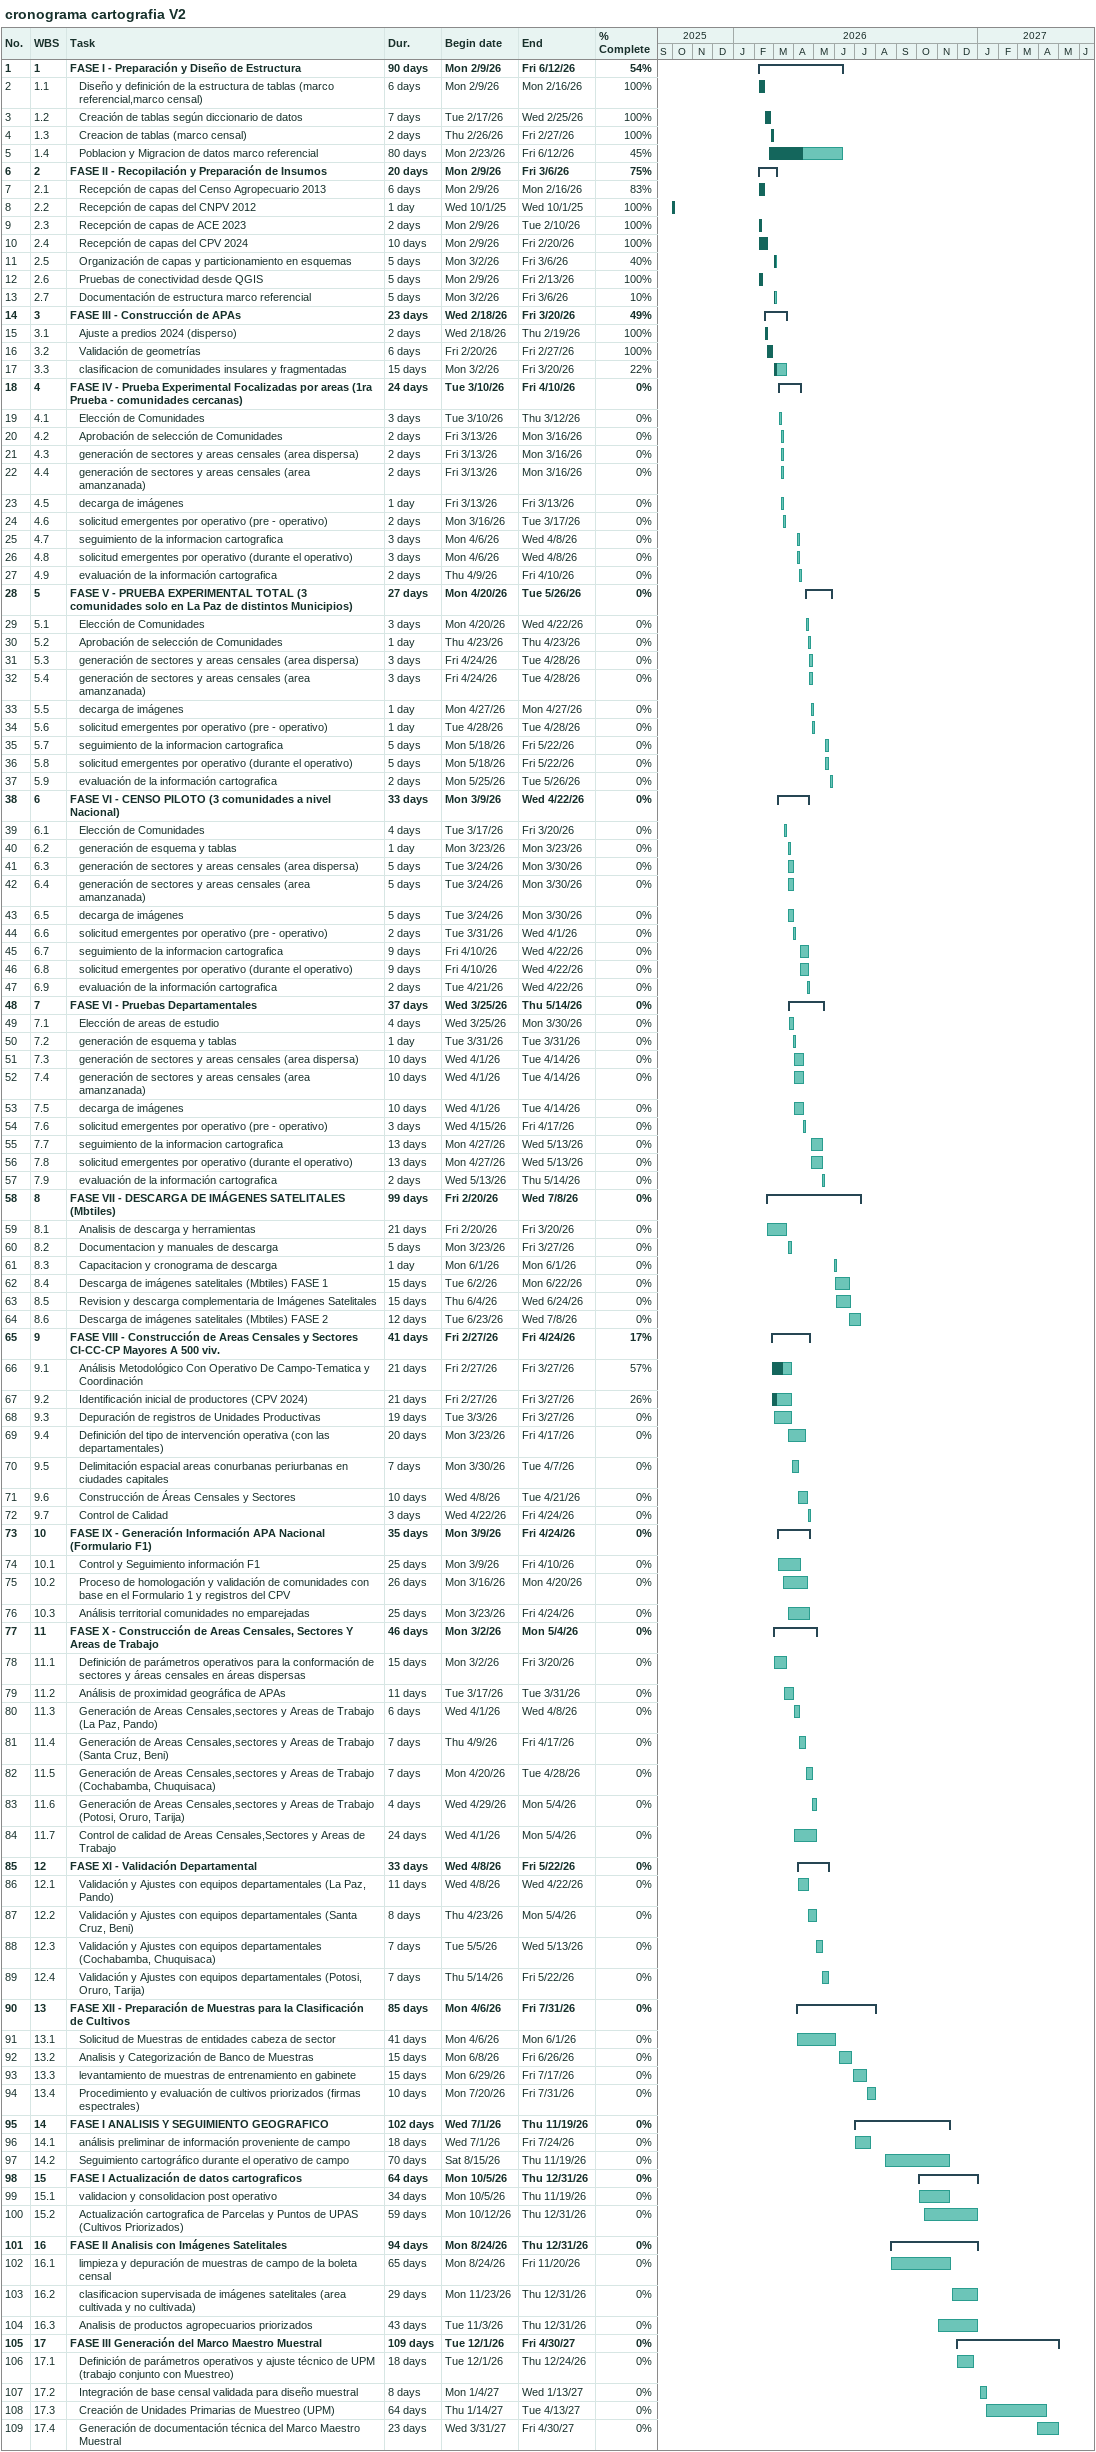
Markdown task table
cronograma cartografia V2

| ID | WBS | Task | Duration | Start | Finish | % complete |
|---|---|---|---|---|---|---|
| 1 | 1 | **FASE I - Preparación y Diseño de Estructura** | 90d | 2026-02-09 | 2026-06-12 | 54 |
| 2 | 1.1 | Diseño y definición de la estructura de tablas (marco referencial,marco censal) | 6d | 2026-02-09 | 2026-02-16 | 100 |
| 3 | 1.2 | Creación de tablas según diccionario de datos | 7d | 2026-02-17 | 2026-02-25 | 100 |
| 4 | 1.3 | Creacion de tablas (marco censal) | 2d | 2026-02-26 | 2026-02-27 | 100 |
| 5 | 1.4 | Poblacion y Migracion de datos marco referencial | 80d | 2026-02-23 | 2026-06-12 | 45 |
| 6 | 2 | **FASE II - Recopilación y Preparación de Insumos** | 20d | 2026-02-09 | 2026-03-06 | 75 |
| 7 | 2.1 | Recepción de capas del Censo Agropecuario 2013 | 6d | 2026-02-09 | 2026-02-16 | 83 |
| 8 | 2.2 | Recepción de capas del CNPV 2012 | 1d | 2025-10-01 | 2025-10-01 | 100 |
| 9 | 2.3 | Recepción de capas de ACE 2023 | 2d | 2026-02-09 | 2026-02-10 | 100 |
| 10 | 2.4 | Recepción de capas del CPV 2024 | 10d | 2026-02-09 | 2026-02-20 | 100 |
| 11 | 2.5 | Organización de capas y particionamiento en esquemas | 5d | 2026-03-02 | 2026-03-06 | 40 |
| 12 | 2.6 | Pruebas de conectividad desde QGIS | 5d | 2026-02-09 | 2026-02-13 | 100 |
| 13 | 2.7 | Documentación de estructura marco referencial | 5d | 2026-03-02 | 2026-03-06 | 10 |
| 14 | 3 | **FASE III - Construcción de APAs** | 23d | 2026-02-18 | 2026-03-20 | 49 |
| 15 | 3.1 | Ajuste a predios 2024 (disperso) | 2d | 2026-02-18 | 2026-02-19 | 100 |
| 16 | 3.2 | Validación de geometrías | 6d | 2026-02-20 | 2026-02-27 | 100 |
| 17 | 3.3 | clasificacion de comunidades insulares y fragmentadas | 15d | 2026-03-02 | 2026-03-20 | 22 |
| 18 | 4 | **FASE IV - Prueba Experimental Focalizadas por areas (1ra Prueba - comunidades cercanas)** | 24d | 2026-03-10 | 2026-04-10 | 0 |
| 19 | 4.1 | Elección de Comunidades | 3d | 2026-03-10 | 2026-03-12 | 0 |
| 20 | 4.2 | Aprobación de selección de Comunidades | 2d | 2026-03-13 | 2026-03-16 | 0 |
| 21 | 4.3 | generación de sectores y areas censales (area dispersa) | 2d | 2026-03-13 | 2026-03-16 | 0 |
| 22 | 4.4 | generación de sectores y areas censales (area amanzanada) | 2d | 2026-03-13 | 2026-03-16 | 0 |
| 23 | 4.5 | decarga de imágenes | 1d | 2026-03-13 | 2026-03-13 | 0 |
| 24 | 4.6 | solicitud emergentes por operativo (pre - operativo) | 2d | 2026-03-16 | 2026-03-17 | 0 |
| 25 | 4.7 | seguimiento de la informacion cartografica | 3d | 2026-04-06 | 2026-04-08 | 0 |
| 26 | 4.8 | solicitud emergentes por operativo (durante el operativo) | 3d | 2026-04-06 | 2026-04-08 | 0 |
| 27 | 4.9 | evaluación de la información cartografica | 2d | 2026-04-09 | 2026-04-10 | 0 |
| 28 | 5 | **FASE V - PRUEBA EXPERIMENTAL TOTAL (3 comunidades solo en La Paz de distintos Municipios)** | 27d | 2026-04-20 | 2026-05-26 | 0 |
| 29 | 5.1 | Elección de Comunidades | 3d | 2026-04-20 | 2026-04-22 | 0 |
| 30 | 5.2 | Aprobación de selección de Comunidades | 1d | 2026-04-23 | 2026-04-23 | 0 |
| 31 | 5.3 | generación de sectores y areas censales (area dispersa) | 3d | 2026-04-24 | 2026-04-28 | 0 |
| 32 | 5.4 | generación de sectores y areas censales (area amanzanada) | 3d | 2026-04-24 | 2026-04-28 | 0 |
| 33 | 5.5 | decarga de imágenes | 1d | 2026-04-27 | 2026-04-27 | 0 |
| 34 | 5.6 | solicitud emergentes por operativo (pre - operativo) | 1d | 2026-04-28 | 2026-04-28 | 0 |
| 35 | 5.7 | seguimiento de la informacion cartografica | 5d | 2026-05-18 | 2026-05-22 | 0 |
| 36 | 5.8 | solicitud emergentes por operativo (durante el operativo) | 5d | 2026-05-18 | 2026-05-22 | 0 |
| 37 | 5.9 | evaluación de la información cartografica | 2d | 2026-05-25 | 2026-05-26 | 0 |
| 38 | 6 | **FASE VI - CENSO PILOTO (3 comunidades a nivel Nacional)** | 33d | 2026-03-09 | 2026-04-22 | 0 |
| 39 | 6.1 | Elección de Comunidades | 4d | 2026-03-17 | 2026-03-20 | 0 |
| 40 | 6.2 | generación de esquema y tablas | 1d | 2026-03-23 | 2026-03-23 | 0 |
| 41 | 6.3 | generación de sectores y areas censales (area dispersa) | 5d | 2026-03-24 | 2026-03-30 | 0 |
| 42 | 6.4 | generación de sectores y areas censales (area amanzanada) | 5d | 2026-03-24 | 2026-03-30 | 0 |
| 43 | 6.5 | decarga de imágenes | 5d | 2026-03-24 | 2026-03-30 | 0 |
| 44 | 6.6 | solicitud emergentes por operativo (pre - operativo) | 2d | 2026-03-31 | 2026-04-01 | 0 |
| 45 | 6.7 | seguimiento de la informacion cartografica | 9d | 2026-04-10 | 2026-04-22 | 0 |
| 46 | 6.8 | solicitud emergentes por operativo (durante el operativo) | 9d | 2026-04-10 | 2026-04-22 | 0 |
| 47 | 6.9 | evaluación de la información cartografica | 2d | 2026-04-21 | 2026-04-22 | 0 |
| 48 | 7 | **FASE VI - Pruebas Departamentales** | 37d | 2026-03-25 | 2026-05-14 | 0 |
| 49 | 7.1 | Elección de areas de estudio | 4d | 2026-03-25 | 2026-03-30 | 0 |
| 50 | 7.2 | generación de esquema y tablas | 1d | 2026-03-31 | 2026-03-31 | 0 |
| 51 | 7.3 | generación de sectores y areas censales (area dispersa) | 10d | 2026-04-01 | 2026-04-14 | 0 |
| 52 | 7.4 | generación de sectores y areas censales (area amanzanada) | 10d | 2026-04-01 | 2026-04-14 | 0 |
| 53 | 7.5 | decarga de imágenes | 10d | 2026-04-01 | 2026-04-14 | 0 |
| 54 | 7.6 | solicitud emergentes por operativo (pre - operativo) | 3d | 2026-04-15 | 2026-04-17 | 0 |
| 55 | 7.7 | seguimiento de la informacion cartografica | 13d | 2026-04-27 | 2026-05-13 | 0 |
| 56 | 7.8 | solicitud emergentes por operativo (durante el operativo) | 13d | 2026-04-27 | 2026-05-13 | 0 |
| 57 | 7.9 | evaluación de la información cartografica | 2d | 2026-05-13 | 2026-05-14 | 0 |
| 58 | 8 | **FASE VII - DESCARGA DE IMÁGENES SATELITALES (Mbtiles)** | 99d | 2026-02-20 | 2026-07-08 | 0 |
| 59 | 8.1 | Analisis de descarga y herramientas | 21d | 2026-02-20 | 2026-03-20 | 0 |
| 60 | 8.2 | Documentacion y manuales de descarga | 5d | 2026-03-23 | 2026-03-27 | 0 |
| 61 | 8.3 | Capacitacion y cronograma de descarga | 1d | 2026-06-01 | 2026-06-01 | 0 |
| 62 | 8.4 | Descarga de imágenes satelitales (Mbtiles) FASE 1 | 15d | 2026-06-02 | 2026-06-22 | 0 |
| 63 | 8.5 | Revision y descarga complementaria de Imágenes Satelitales | 15d | 2026-06-04 | 2026-06-24 | 0 |
| 64 | 8.6 | Descarga de imágenes satelitales (Mbtiles) FASE 2 | 12d | 2026-06-23 | 2026-07-08 | 0 |
| 65 | 9 | **FASE VIII - Construcción de Areas Censales y Sectores CI-CC-CP Mayores A 500 viv.** | 41d | 2026-02-27 | 2026-04-24 | 17 |
| 66 | 9.1 | Análisis Metodológico Con Operativo De Campo-Tematica y Coordinación | 21d | 2026-02-27 | 2026-03-27 | 57 |
| 67 | 9.2 | Identificación inicial de productores (CPV 2024) | 21d | 2026-02-27 | 2026-03-27 | 26 |
| 68 | 9.3 | Depuración de registros de Unidades Productivas | 19d | 2026-03-03 | 2026-03-27 | 0 |
| 69 | 9.4 | Definición del tipo de intervención operativa (con las departamentales) | 20d | 2026-03-23 | 2026-04-17 | 0 |
| 70 | 9.5 | Delimitación espacial areas conurbanas periurbanas en ciudades capitales | 7d | 2026-03-30 | 2026-04-07 | 0 |
| 71 | 9.6 | Construcción de Áreas Censales y Sectores | 10d | 2026-04-08 | 2026-04-21 | 0 |
| 72 | 9.7 | Control de Calidad | 3d | 2026-04-22 | 2026-04-24 | 0 |
| 73 | 10 | **FASE IX - Generación Información APA Nacional (Formulario F1)** | 35d | 2026-03-09 | 2026-04-24 | 0 |
| 74 | 10.1 | Control y Seguimiento información F1 | 25d | 2026-03-09 | 2026-04-10 | 0 |
| 75 | 10.2 | Proceso de homologación y validación de comunidades con base en el Formulario 1 y registros del CPV | 26d | 2026-03-16 | 2026-04-20 | 0 |
| 76 | 10.3 | Análisis territorial comunidades no emparejadas | 25d | 2026-03-23 | 2026-04-24 | 0 |
| 77 | 11 | **FASE X - Construcción de Areas Censales, Sectores Y Areas de Trabajo** | 46d | 2026-03-02 | 2026-05-04 | 0 |
| 78 | 11.1 | Definición de parámetros operativos para la conformación de sectores y áreas censales en áreas dispersas | 15d | 2026-03-02 | 2026-03-20 | 0 |
| 79 | 11.2 | Análisis de proximidad geográfica de APAs | 11d | 2026-03-17 | 2026-03-31 | 0 |
| 80 | 11.3 | Generación de Areas Censales,sectores y Areas de Trabajo (La Paz, Pando) | 6d | 2026-04-01 | 2026-04-08 | 0 |
| 81 | 11.4 | Generación de Areas Censales,sectores y Areas de Trabajo (Santa Cruz, Beni) | 7d | 2026-04-09 | 2026-04-17 | 0 |
| 82 | 11.5 | Generación de Areas Censales,sectores y Areas de Trabajo (Cochabamba, Chuquisaca) | 7d | 2026-04-20 | 2026-04-28 | 0 |
| 83 | 11.6 | Generación de Areas Censales,sectores y Areas de Trabajo (Potosi, Oruro, Tarija) | 4d | 2026-04-29 | 2026-05-04 | 0 |
| 84 | 11.7 | Control de calidad de Areas Censales,Sectores y Areas de Trabajo | 24d | 2026-04-01 | 2026-05-04 | 0 |
| 85 | 12 | **FASE XI - Validación Departamental** | 33d | 2026-04-08 | 2026-05-22 | 0 |
| 86 | 12.1 | Validación y Ajustes con equipos departamentales (La Paz, Pando) | 11d | 2026-04-08 | 2026-04-22 | 0 |
| 87 | 12.2 | Validación y Ajustes con equipos departamentales (Santa Cruz, Beni) | 8d | 2026-04-23 | 2026-05-04 | 0 |
| 88 | 12.3 | Validación y Ajustes con equipos departamentales (Cochabamba, Chuquisaca) | 7d | 2026-05-05 | 2026-05-13 | 0 |
| 89 | 12.4 | Validación y Ajustes con equipos departamentales (Potosi, Oruro, Tarija) | 7d | 2026-05-14 | 2026-05-22 | 0 |
| 90 | 13 | **FASE XII - Preparación de Muestras para la Clasificación de Cultivos** | 85d | 2026-04-06 | 2026-07-31 | 0 |
| 91 | 13.1 | Solicitud de Muestras de entidades cabeza de sector | 41d | 2026-04-06 | 2026-06-01 | 0 |
| 92 | 13.2 | Analisis y Categorización de Banco de Muestras | 15d | 2026-06-08 | 2026-06-26 | 0 |
| 93 | 13.3 | levantamiento de muestras de entrenamiento en gabinete | 15d | 2026-06-29 | 2026-07-17 | 0 |
| 94 | 13.4 | Procedimiento y evaluación de cultivos priorizados (firmas espectrales) | 10d | 2026-07-20 | 2026-07-31 | 0 |
| 95 | 14 | **FASE I ANALISIS Y SEGUIMIENTO GEOGRAFICO** | 102d | 2026-07-01 | 2026-11-19 | 0 |
| 96 | 14.1 | análisis preliminar de información proveniente de campo | 18d | 2026-07-01 | 2026-07-24 | 0 |
| 97 | 14.2 | Seguimiento cartográfico durante el operativo de campo | 70d | 2026-08-15 | 2026-11-19 | 0 |
| 98 | 15 | **FASE I Actualización de datos cartograficos** | 64d | 2026-10-05 | 2026-12-31 | 0 |
| 99 | 15.1 | validacion y consolidacion post operativo | 34d | 2026-10-05 | 2026-11-19 | 0 |
| 100 | 15.2 | Actualización cartografica de Parcelas y Puntos de UPAS (Cultivos Priorizados) | 59d | 2026-10-12 | 2026-12-31 | 0 |
| 101 | 16 | **FASE II Analisis con Imágenes Satelitales** | 94d | 2026-08-24 | 2026-12-31 | 0 |
| 102 | 16.1 | limpieza y depuración de muestras de campo de la boleta censal | 65d | 2026-08-24 | 2026-11-20 | 0 |
| 103 | 16.2 | clasificacion supervisada de imágenes satelitales (area cultivada y no cultivada) | 29d | 2026-11-23 | 2026-12-31 | 0 |
| 104 | 16.3 | Analisis de productos agropecuarios priorizados | 43d | 2026-11-03 | 2026-12-31 | 0 |
| 105 | 17 | **FASE III Generación del Marco Maestro Muestral** | 109d | 2026-12-01 | 2027-04-30 | 0 |
| 106 | 17.1 | Definición de parámetros operativos y ajuste técnico de UPM (trabajo conjunto con Muestreo) | 18d | 2026-12-01 | 2026-12-24 | 0 |
| 107 | 17.2 | Integración de base censal validada para diseño muestral | 8d | 2027-01-04 | 2027-01-13 | 0 |
| 108 | 17.3 | Creación de Unidades Primarias de Muestreo (UPM) | 64d | 2027-01-14 | 2027-04-13 | 0 |
| 109 | 17.4 | Generación de documentación técnica del Marco Maestro Muestral | 23d | 2027-03-31 | 2027-04-30 | 0 |
